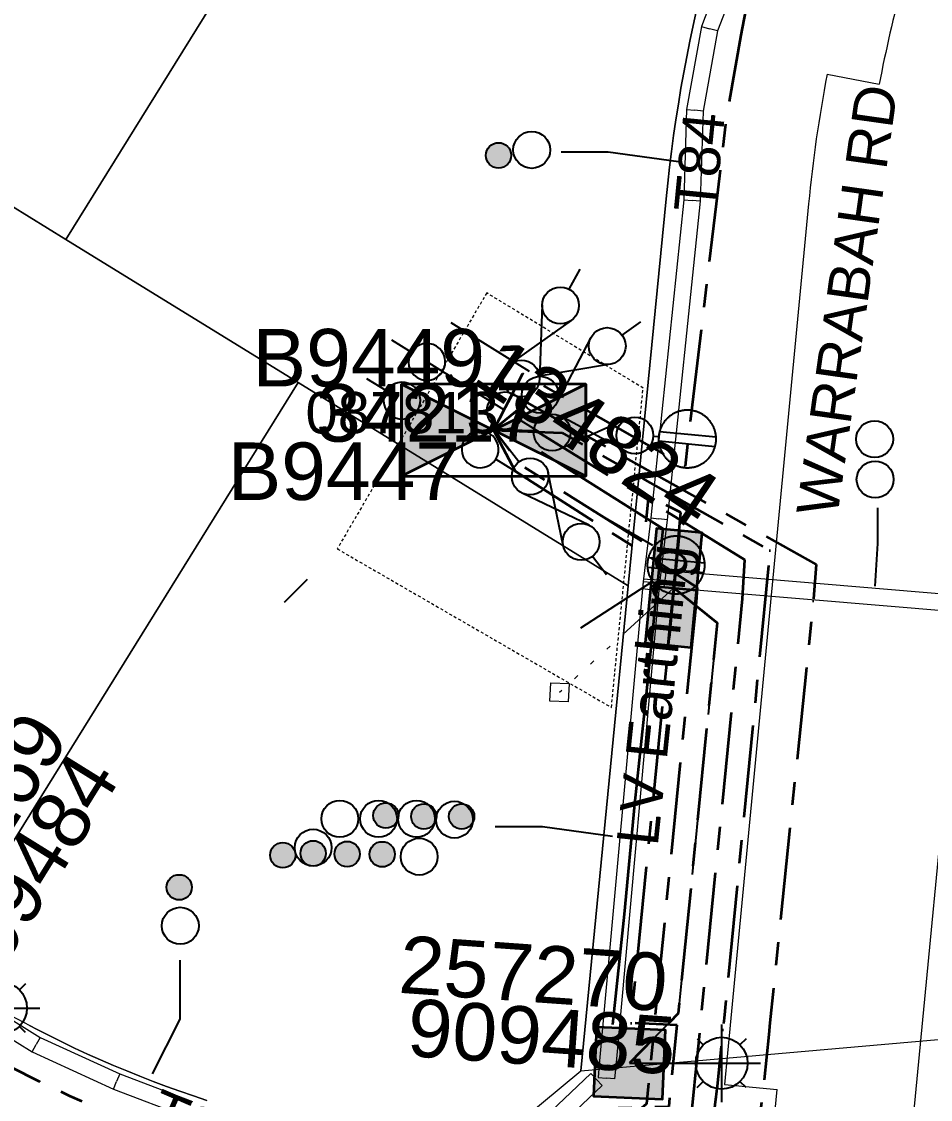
# Model space of a CAD drawing. Header units: metres. Extents: x 308278 to 310511, y 6271134 to 6272874.
# Drawn here: x 308985.35 to 309024.82, y 6271900.54 to 6271947.38 of the extents above; entities that cross this region are included whole.
import ezdxf
from ezdxf.enums import TextEntityAlignment as Align

# ---------------------------------------------------------------- set-up
doc = ezdxf.new("R2010")
doc.units = ezdxf.units.M
doc.set_wipeout_variables(frame=1)
for name, pattern in [('Cable Exist UG', [7, 4, -1, 1, -1]), ('DASHED', [19.05, 12.7, -6.35]), ('DOT', [6.35, 0, -6.35]), ('HIDDEN2', [0.1875, 0.125, -0.0625]), ('PHANTOMX2', [6.6, 3, -0.75, 0.2, -0.75, 0.2, -0.75, 0.2, -0.75])]:
    doc.linetypes.add(name, pattern=pattern)
doc.layers.get('0').update_dxf_attribs({"color": 6})
for name, color, linetype, lineweight in [('_User Miscellaneous1', 30, 'Continuous', 13), ('_User_HV_Exist', 1, 'Continuous', 35), ('_User_LV_Exist', 5, 'Continuous', 35), ('_User_SL_Exist', 4, 'Continuous', 35), ('Cadastre Land Parcels_SP_EXT', 118, 'Continuous', 15), ('Cadastre Other Property_SP_EXT', 138, 'DASHED', 15), ('Cadastre Roads_SP_EXT', 218, 'Continuous', 15), ('Mains_HV_EXT', 13, 'Continuous', 25), ('Mains_LV_EXT', 163, 'Continuous', 25), ('Mains_LV_SL_EXT', 135, 'Continuous', 25), ('Services_SP_EXT', 42, 'PHANTOMX2', 20)]:
    doc.layers.add(name, color=color, linetype=linetype, lineweight=lineweight)
doc.layers.add('Cadastre Roads_SP_NEW', color=214, linetype='Continuous', lineweight=15, transparency=0.8)
for name, color, linetype in [('Duct_SP_EXT', 30, 'Continuous'), ('Equip_HV_EXT', 7, 'Continuous'), ('Equip_LV_EXT', 7, 'Continuous'), ('Equip_SP_SL_EXT', 7, 'Continuous'), ('Sub_SP_EXT', 7, 'Continuous'), ('SupportsUG_SP_LV_EXT', 7, 'Continuous'), ('SupportsUG_SP_LV_SL_EXT', 7, 'Continuous'), ('Trench_SP_EXT', 7, 'Continuous')]:
    doc.layers.add(name, color=color, linetype=linetype)
doc.styles.add('COLUMN_LABEL', font='arial.ttf', dxfattribs={"height": 2})
doc.styles.add('iecARIAL', font='arial.ttf', dxfattribs={"height": 2})
doc.styles.add('POLE_LABEL', font='arial.ttf', dxfattribs={"height": 2})
doc.styles.add('SL_LABEL', font='arial.ttf', dxfattribs={"height": 2})
doc.styles.get("Standard").update_dxf_attribs({"font": 'arial.ttf'})
doc.styles.add('SWITCH_LABEL', font='arial.ttf', dxfattribs={"height": 2})
doc.linetypes.add('Cable E UG', pattern='A,5,-0.1,["E",Standard,S=1.5,R=0,X=0,Y=-0.75],-1.45', length=6.55)

# ---------------------------------------------------------------- blocks, each defined once
blk = doc.blocks.new('SUB_PADMOUNT_EXT')
at = {"ltscale": 10}
h = blk.add_hatch(color=256, dxfattribs=at)
h.dxf.hatch_style = 1
h.paths.add_polyline_path([(4, -2), (0, 0), (4, 2)])
h.paths.add_polyline_path([(-4, -2), (-4, 2), (0, 0)])
blk.add_line((4, 2), (-4, -2))
blk.add_lwpolyline([(-4, -2), (4, -2), (4, 2), (-4, 2)], close=True)
at = {"ltscale": 10, "flags": 128}
for points in [[(-4, -2), (-4, 2), (0, 0)], [(4, -2), (0, 0), (4, 2)]]:
    blk.add_lwpolyline(points, close=True, dxfattribs=at)
at = {"flags": 8}
blk.add_attdef('ASSET_NUM', text='', height=2.5, dxfattribs=at).set_placement((0, 5), align=Align.MIDDLE_CENTER)
for tag, flags, p in [('STREET_CODE', 9, (1.5, 0)), ('OPERATING_VOLTAGE', 9, (1.5, -0.4)), ('NO_PHASES', 9, (1.5, -0.2)), ('ORIENTATION', 9, (1.5, -0.6)), ('OWNED_BY', 9, (1.5, -0.8)), ('OPERATED_BY', 9, (1.5, -1)), ('CONSTRUCTED_VOLTAGE', 9, (1.5, -1.4)), ('MAINTAINED_BY', 9, (1.5, -1.2)), ('SECONDARY_VOLTAGE', 9, (1.5, -1.6)), ('STATE', 9, (1.5, -1.8)), ('SUBSTATION_TYPE', 9, (1.5, -2.2)), ('USAGE', 9, (1.5, -2.4)), ('PARENT', 9, (1.5, -2)), ('SUBURB', 9, (1.5, -2.8)), ('LEGEND', 9, (1.5, -2.6)), ('STREETNAME', 9, (1.5, -3)), ('LOCATION', 9, (1.5, -3.2)), ('Z', 1, (1.5, -3.6)), ('NOTES', 9, (1.5, -3.4))]:
    blk.add_attdef(tag, text='', height=0.2, dxfattribs=dict(flags=flags)).set_placement(p, align=Align.MIDDLE_LEFT)
blk = doc.blocks.new('COLUMN_EXT')
blk.add_hatch(color=256).paths.add_polyline_path([(1.5, -1.5), (1.5, 1.5), (-1.5, 1.5), (-1.5, -1.5)])
blk.add_lwpolyline([(1.5, 1.5), (-1.5, 1.5), (-1.5, -1.5), (1.5, -1.5)], close=True)
at = {"flags": 1}
blk.add_attdef('Z', (-1.813, 2.351), '', height=0.2, rotation=180, dxfattribs=at)
at = {"flags": 9}
for tag, p in [('SUBURB', (-1.813, 1.8)), ('NOTES', (-1.813, 2)), ('STREETNAME', (-1.813, 1.6)), ('LOCATION', (-1.813, 1.4)), ('LEGEND', (-1.813, 1.2)), ('USAGE', (-1.813, 1)), ('COLUMN_TYPE', (-1.813, 0.4)), ('OWNED_BY', (-1.813, 0.6)), ('STATE', (-1.813, 0.8))]:
    blk.add_attdef(tag, text='', height=0.2, rotation=180, dxfattribs=at).set_placement(p, align=Align.MIDDLE_LEFT)
for tag, style, p in [('STRUCTURE_PLANT_NUMBER', 'POLE_LABEL', (-1.813, -0.031)), ('STREET_CODE', 'COLUMN_LABEL', (-1.813, 0.2))]:
    blk.add_attdef(tag, text='', height=0.2, rotation=180, dxfattribs=dict(at, style=style)).set_placement(p, align=Align.MIDDLE_LEFT)
at = {"style": 'COLUMN_LABEL', "width": 0.9, "flags": 8}
blk.add_attdef('ASSET_NUM', text='', height=2, rotation=270, dxfattribs=at).set_placement((2, -4), align=Align.MIDDLE_LEFT)
blk = doc.blocks.new('PILLAR_EXT')
blk.add_hatch(color=256).paths.add_polyline_path([(-2.5, 1), (-2.5, -1), (2.5, -1), (2.5, 1)])
for p, q in [((0, 1), (0, -1)), ((-2.5, 0), (2.5, 0))]:
    blk.add_line(p, q)
at = {"ltscale": 10}
blk.add_line((2.5, 0), (-2.5, 0), dxfattribs=at)
blk.add_lwpolyline([(-2.5, -1), (-1.25, -1), (1.25, -1), (2.5, -1), (2.5, 1), (-2.5, 1)], close=True)
at = {"width": 0.9, "flags": 8}
blk.add_attdef('ASSET_NUM', text='', height=2, rotation=90, dxfattribs=at).set_placement((-2, 4), align=Align.MIDDLE_LEFT)
for tag, p, flags in [('OWNED_BY', (0, -0.2), 9), ('STATE', (0, -0.4), 9), ('SUPPORT_TYPE', (0, -0.6), 9), ('USAGE', (0, -0.8), 9), ('LEGEND', (0, -1), 9), ('LOCATION', (0, -1.2), 9), ('NOTES', (0, -1.4), 9), ('PARENT', (0, -1.6), 9), ('STREETNAME', (0, -1.8), 9), ('SUBURB', (0, -2), 1)]:
    blk.add_attdef(tag, p, '', height=0.2, dxfattribs=dict(flags=flags))
blk = doc.blocks.new('DUCT_EXT')
blk.add_circle((0, 0.8), 0.8)
at = {"flags": 1}
blk.add_attdef('Z', (0, 0), '', height=0.2, dxfattribs=at)
at = {"flags": 9}
for tag, p in [('DUCT_CODE', (0, 0)), ('XSECT_TYPE', (0, -0.2)), ('FB_REFERENCE', (0, -0.4)), ('STATE', (0, -0.6)), ('NOTES', (0, -0.8))]:
    blk.add_attdef(tag, text='', height=0.2, dxfattribs=at).set_placement(p, align=Align.MIDDLE_LEFT)
blk = doc.blocks.new('*U479')
at = {"transparency": 33554687, "flags": 9}
for tag, p in [('LRATECODE', (-7.4, 0)), ('LOUTREACHVOCAB', (-7.2, 0)), ('LOUTREACH', (-7, 0)), ('LANTNUMBER', (-6.6, 0)), ('LNEW', (-6.4, 0)), ('LMASTVOCAB', (-6.2, 0)), ('LMAST', (-6, 0)), ('LLAMPVOCAB', (-5.8, 0)), ('LLAMP', (-5.6, 0)), ('LEXIST', (-5.4, 0)), ('LCHARGE3PERCENT', (-5.2, 0)), ('LCHARGE3', (-5, 0)), ('LCHARGE2PERCENT', (-4.8, 0)), ('LCHARGE2', (-4.6, 0)), ('LCHARGE1PERCENT', (-4.4, 0)), ('LCHARGE1', (-4.2, 0)), ('LCATEGORY', (-4, 0)), ('LBRACKETVOCAB', (-3.8, 0)), ('LBRACKET', (-3.6, 0)), ('LKINGHEIGHT', (-3.4, 0)), ('CREPLACE', (-3.2, 0)), ('CREMOVE', (-3, 0)), ('CNUMBER', (-2.8, 0)), ('CNEW', (-2.6, 0)), ('CEXIST', (-2.4, 0)), ('USAGE', (-2.2, 0)), ('STATE', (-2, 0)), ('OWNED_BY', (-1.8, 0)), ('ORIENTATION', (-1.6, 0)), ('OPERATING_VOLTAGE', (-1.4, 0)), ('NO_PHASES', (-1.2, 0)), ('LANTERN_TYPE', (-1, 0)), ('LANTERN_PURPOSE', (-0.8, 0)), ('CONTROL_TYPE', (-0.6, 0)), ('CONSTRUCTED_VOLTAGE', (-0.4, 0))]:
    blk.add_attdef(tag, text='', height=0.001, rotation=270, dxfattribs=at).set_placement(p, align=Align.MIDDLE_LEFT)
at = {"transparency": 33554687, "style": 'SL_LABEL', "flags": 9}
blk.add_attdef('STREET_CODE', text='', height=0.001, rotation=270, dxfattribs=at).set_placement((0.001, 0), align=Align.MIDDLE_LEFT)
at = {"transparency": 33554687, "flags": 1}
blk.add_attdef('Z', (0, 0), '', height=0.001, rotation=270, dxfattribs=at)
at = {"transparency": 33554687, "width": 0.9}
blk.add_attdef('LNUMBER', text='', height=1, dxfattribs=at).set_placement((7, -1), align=Align.MIDDLE_LEFT)
at = {"transparency": 33554687, "flags": 9}
for tag, p in [('LREMOVE', (0, -7.6)), ('LREPLACE', (0, -7.8)), ('LTYPE', (0, -8)), ('LTYPEVOCAB', (0, -8.2)), ('LEGEND', (0, -8.4)), ('SUBURB', (0, -8.6)), ('STREETNAME', (0, -8.8)), ('LOCATION', (0, -9)), ('NOTES', (0, -9.2)), ('MAINTAINED_BY', (0, -9.863))]:
    blk.add_attdef(tag, text='', height=0.001, dxfattribs=at).set_placement(p, align=Align.MIDDLE_LEFT)
blk.add_attdef('OPERATED_BY', (0, -9.607), '', height=0.001, dxfattribs=at)
at = {"linetype": 'DOT', "transparency": 33554687}
blk.add_wipeout([(5.688, 0), (5.061, -1.061), (4, -1.688), (2.939, -1.061), (2.313, 0), (2.939, 1.061), (4, 1.687), (5.061, 1.061)], dxfattribs=at)
at = {"transparency": 33554687}
for p, q in [((4, 1.687), (4, 0)), ((2.939, 1.061), (3.205, 0.795)), ((5.061, 1.061), (4.795, 0.795)), ((0, 0), (4, 0)), ((4, 0), (5.688, 0)), ((4, 0), (4, -1.688)), ((2.939, -1.061), (3.205, -0.795)), ((5.061, -1.061), (4.795, -0.795))]:
    blk.add_line(p, q, dxfattribs=at)
blk.add_circle((4, 0), 1.125, dxfattribs=at)
blk = doc.blocks.new('CCP_EXT')
at = {"flags": 9}
for tag, p in [('OWNED_BY', (0, -1)), ('USAGE', (0, -1.2)), ('LEGEND', (0, -1.4)), ('STATE', (0, -1.8)), ('LIFE_SUPPORT', (0, -1.6)), ('NOTES', (0, -2))]:
    blk.add_attdef(tag, text='', height=0.2, dxfattribs=at).set_placement(p, align=Align.MIDDLE_LEFT)
at = {"transparency": 33554687}
blk.add_wipeout([(0, 0.566), (0.566, 0), (0, -0.566), (-0.566, 0)], dxfattribs=at)
blk.add_lwpolyline([(-0.566, 0), (0, 0.566), (0.566, 0), (0, -0.566), (-0.566, 0)])
at = {"flags": 1}
blk.add_attdef('Z', (0, 0), '', height=0.2, dxfattribs=at)
at = {"flags": 9}
for tag, p in [('CCP_TYPE', (0, 0)), ('CONSTRUCTED_VOLTAGE', (0, -0.2)), ('NO_PHASES', (0, -0.4)), ('OPERATING_VOLTAGE', (0, -0.6)), ('ORIENTATION', (0, -0.8))]:
    blk.add_attdef(tag, text='', height=0.2, dxfattribs=at).set_placement(p, align=Align.MIDDLE_LEFT)
blk = doc.blocks.new('LV_UG_DFUSE_CLOSED_EXT')
for points in [[(5.04, 0.726), (2.156, -0.717)], [(5.049, -0.707), (2.156, 0.717)], [(1, 0), (0, 0)], [(6.2, 0.013), (7.2, 0.013)]]:
    blk.add_lwpolyline(points)
for centre in [(1.8, 0), (5.4, 0.011)]:
    blk.add_circle(centre, 0.8)
at = {"flags": 9}
for tag, p in [('ACTUAL_STATUS', (0, 0)), ('CONSTRUCTED_VOLTAGE', (0, -0.2)), ('NO_PHASES', (0, -0.4)), ('OPERATING_VOLTAGE', (0, -0.6)), ('ORIENTATION', (0, -0.8)), ('STATE', (0, -1)), ('SWITCH_TYPE', (0, -1.2)), ('USAGE', (0, -1.4)), ('NOTES', (0, -1.6))]:
    blk.add_attdef(tag, text='', height=0.2, dxfattribs=at).set_placement(p, align=Align.MIDDLE_LEFT)
at = {"flags": 1}
blk.add_attdef('Z', (0, 0), '', height=0.2, dxfattribs=at)
blk = doc.blocks.new('LV_UG_LINKS_CLOSED_EXT')
at = {"layer": 'Equip_LV_EXT'}
for tag, flags, p in [('ACTUAL_STATUS', 9, (3, -2)), ('CONSTRUCTED_VOLTAGE', 9, (3, -2.2)), ('NO_PHASES', 9, (3, -2.4)), ('OPERATING_VOLTAGE', 9, (3, -2.6)), ('ORIENTATION', 9, (3, -2.8)), ('STATE', 9, (3, -3)), ('SWITCH_TYPE', 9, (3, -3.2)), ('OWNED_BY', 9, (3, -3.8)), ('USAGE', 9, (3, -3.4)), ('NOTES', 9, (3, -3.6)), ('OPERATED_BY', 9, (3, -4)), ('MAINTAINED_BY', 9, (3, -4.2)), ('TYPE', 9, (3, -4.6)), ('NUMBER_OF_PHASES', 9, (3, -4.4)), ('Z', 1, (3, -4.8))]:
    blk.add_attdef(tag, text='', height=0.2, dxfattribs=dict(at, flags=flags)).set_placement(p, align=Align.MIDDLE_LEFT)
at = {"transparency": 33554687}
blk.add_wipeout([(4, 1.25), (3.969, 1.25), (3.939, 1.248), (3.908, 1.247), (3.877, 1.244), (3.847, 1.241), (3.817, 1.236), (3.786, 1.232), (3.756, 1.226), (3.726, 1.22), (3.696, 1.213), (3.667, 1.205), (3.637, 1.196), (3.608, 1.187), (3.579, 1.177), (3.55, 1.166), (3.522, 1.155), (3.493, 1.143), (3.466, 1.13), (3.438, 1.117), (3.411, 1.102), (3.384, 1.088), (3.357, 1.072), (3.331, 1.056), (3.306, 1.039), (3.28, 1.022), (3.255, 1.004), (3.231, 0.985), (3.207, 0.966), (3.184, 0.947), (3.161, 0.926), (3.138, 0.905), (3.116, 0.884), (3.095, 0.862), (3.074, 0.839), (3.053, 0.816), (3.034, 0.793), (3.015, 0.769), (2.996, 0.745), (2.978, 0.72), (2.961, 0.694), (2.944, 0.669), (2.928, 0.643), (2.912, 0.616), (2.898, 0.589), (2.883, 0.562), (2.87, 0.534), (2.857, 0.507), (2.845, 0.478), (2.834, 0.45), (2.823, 0.421), (2.813, 0.392), (2.804, 0.363), (2.795, 0.333), (2.787, 0.304), (2.78, 0.274), (2.774, 0.244), (2.768, 0.214), (2.764, 0.183), (2.759, 0.153), (2.756, 0.123), (2.753, 0.092), (2.752, 0.061), (2.75, 0.031), (2.75, 0), (2.75, -0.031), (2.752, -0.061), (2.753, -0.092), (2.756, -0.123), (2.759, -0.153), (2.764, -0.183), (2.768, -0.214), (2.774, -0.244), (2.78, -0.274), (2.787, -0.304), (2.795, -0.333), (2.804, -0.363), (2.813, -0.392), (2.823, -0.421), (2.834, -0.45), (2.845, -0.478), (2.857, -0.507), (2.87, -0.534), (2.883, -0.562), (2.898, -0.589), (2.912, -0.616), (2.928, -0.643), (2.944, -0.669), (2.961, -0.694), (2.978, -0.72), (2.996, -0.745), (3.015, -0.769), (3.034, -0.793), (3.053, -0.816), (3.074, -0.839), (3.095, -0.862), (3.116, -0.884), (3.138, -0.905), (3.161, -0.926), (3.184, -0.947), (3.207, -0.966), (3.231, -0.985), (3.255, -1.004), (3.28, -1.022), (3.306, -1.039), (3.331, -1.056), (3.357, -1.072), (3.384, -1.088), (3.411, -1.102), (3.438, -1.117), (3.466, -1.13), (3.493, -1.143), (3.522, -1.155), (3.55, -1.166), (3.579, -1.177), (3.608, -1.187), (3.637, -1.196), (3.667, -1.205), (3.696, -1.213), (3.726, -1.22), (3.756, -1.226), (3.786, -1.232), (3.817, -1.236), (3.847, -1.241), (3.877, -1.244), (3.908, -1.247), (3.939, -1.248), (3.969, -1.25), (4, -1.25), (4.031, -1.25), (4.061, -1.248), (4.092, -1.247), (4.123, -1.244), (4.153, -1.241), (4.183, -1.236), (4.214, -1.232), (4.244, -1.226), (4.274, -1.22), (4.304, -1.213), (4.333, -1.205), (4.363, -1.196), (4.392, -1.187), (4.421, -1.177), (4.45, -1.166), (4.478, -1.155), (4.507, -1.143), (4.534, -1.13), (4.562, -1.117), (4.589, -1.102), (4.616, -1.088), (4.643, -1.072), (4.669, -1.056), (4.694, -1.039), (4.72, -1.022), (4.745, -1.004), (4.769, -0.985), (4.793, -0.966), (4.816, -0.947), (4.839, -0.926), (4.862, -0.905), (4.884, -0.884), (4.905, -0.862), (4.926, -0.839), (4.947, -0.816), (4.966, -0.793), (4.985, -0.769), (5.004, -0.745), (5.022, -0.72), (5.039, -0.694), (5.056, -0.669), (5.072, -0.643), (5.088, -0.616), (5.102, -0.589), (5.117, -0.562), (5.13, -0.534), (5.143, -0.507), (5.155, -0.478), (5.166, -0.45), (5.177, -0.421), (5.187, -0.392), (5.196, -0.363), (5.205, -0.333), (5.213, -0.304), (5.22, -0.274), (5.226, -0.244), (5.232, -0.214), (5.236, -0.183), (5.241, -0.153), (5.244, -0.123), (5.247, -0.092), (5.248, -0.061), (5.25, -0.031), (5.25, 0), (5.25, 0.031), (5.248, 0.061), (5.247, 0.092), (5.244, 0.123), (5.241, 0.153), (5.236, 0.183), (5.232, 0.214), (5.226, 0.244), (5.22, 0.274), (5.213, 0.304), (5.205, 0.333), (5.196, 0.363), (5.187, 0.392), (5.177, 0.421), (5.166, 0.45), (5.155, 0.478), (5.143, 0.507), (5.13, 0.534), (5.117, 0.562), (5.102, 0.589), (5.088, 0.616), (5.072, 0.643), (5.056, 0.669), (5.039, 0.694), (5.022, 0.72), (5.004, 0.745), (4.985, 0.769), (4.966, 0.793), (4.947, 0.816), (4.926, 0.839), (4.905, 0.862), (4.884, 0.884), (4.862, 0.905), (4.839, 0.926), (4.816, 0.947), (4.793, 0.966), (4.769, 0.985), (4.745, 1.004), (4.72, 1.022), (4.694, 1.039), (4.669, 1.056), (4.643, 1.072), (4.616, 1.088), (4.589, 1.102), (4.562, 1.117), (4.534, 1.13), (4.507, 1.143), (4.478, 1.155), (4.45, 1.166), (4.421, 1.177), (4.392, 1.187), (4.363, 1.196), (4.333, 1.205), (4.304, 1.213), (4.274, 1.22), (4.244, 1.226), (4.214, 1.232), (4.183, 1.236), (4.153, 1.241), (4.123, 1.244), (4.092, 1.247), (4.061, 1.248), (4.031, 1.25)], dxfattribs=at).dxf.layer = 'Equip_LV_EXT'
at = {"layer": 'Equip_LV_EXT'}
for p, q in [((3.792, 1.232), (3.792, -1.232)), ((4.208, 1.232), (4.208, -1.232))]:
    blk.add_line(p, q, dxfattribs=at)
at = {"layer": 'Equip_LV_EXT', "flags": 128}
blk.add_lwpolyline([(4, 1.25), (3.969, 1.25), (3.939, 1.248), (3.908, 1.247), (3.877, 1.244), (3.847, 1.241), (3.817, 1.236), (3.786, 1.232), (3.756, 1.226), (3.726, 1.22), (3.696, 1.213), (3.667, 1.205), (3.637, 1.196), (3.608, 1.187), (3.579, 1.177), (3.55, 1.166), (3.522, 1.155), (3.493, 1.143), (3.466, 1.13), (3.438, 1.117), (3.411, 1.102), (3.384, 1.088), (3.357, 1.072), (3.331, 1.056), (3.306, 1.039), (3.28, 1.022), (3.255, 1.004), (3.231, 0.985), (3.207, 0.966), (3.184, 0.947), (3.161, 0.926), (3.138, 0.905), (3.116, 0.884), (3.095, 0.862), (3.074, 0.839), (3.053, 0.816), (3.034, 0.793), (3.015, 0.769), (2.996, 0.745), (2.978, 0.72), (2.961, 0.694), (2.944, 0.669), (2.928, 0.643), (2.912, 0.616), (2.898, 0.589), (2.883, 0.562), (2.87, 0.534), (2.857, 0.507), (2.845, 0.478), (2.834, 0.45), (2.823, 0.421), (2.813, 0.392), (2.804, 0.363), (2.795, 0.333), (2.787, 0.304), (2.78, 0.274), (2.774, 0.244), (2.768, 0.214), (2.764, 0.183), (2.759, 0.153), (2.756, 0.123), (2.753, 0.092), (2.752, 0.061), (2.75, 0.031), (2.75, 0), (2.75, -0.031), (2.752, -0.061), (2.753, -0.092), (2.756, -0.123), (2.759, -0.153), (2.764, -0.183), (2.768, -0.214), (2.774, -0.244), (2.78, -0.274), (2.787, -0.304), (2.795, -0.333), (2.804, -0.363), (2.813, -0.392), (2.823, -0.421), (2.834, -0.45), (2.845, -0.478), (2.857, -0.507), (2.87, -0.534), (2.883, -0.562), (2.898, -0.589), (2.912, -0.616), (2.928, -0.643), (2.944, -0.669), (2.961, -0.694), (2.978, -0.72), (2.996, -0.745), (3.015, -0.769), (3.034, -0.793), (3.053, -0.816), (3.074, -0.839), (3.095, -0.862), (3.116, -0.884), (3.138, -0.905), (3.161, -0.926), (3.184, -0.947), (3.207, -0.966), (3.231, -0.985), (3.255, -1.004), (3.28, -1.022), (3.306, -1.039), (3.331, -1.056), (3.357, -1.072), (3.384, -1.088), (3.411, -1.102), (3.438, -1.117), (3.466, -1.13), (3.493, -1.143), (3.522, -1.155), (3.55, -1.166), (3.579, -1.177), (3.608, -1.187), (3.637, -1.196), (3.667, -1.205), (3.696, -1.213), (3.726, -1.22), (3.756, -1.226), (3.786, -1.232), (3.817, -1.236), (3.847, -1.241), (3.877, -1.244), (3.908, -1.247), (3.939, -1.248), (3.969, -1.25), (4, -1.25), (4.031, -1.25), (4.061, -1.248), (4.092, -1.247), (4.123, -1.244), (4.153, -1.241), (4.183, -1.236), (4.214, -1.232), (4.244, -1.226), (4.274, -1.22), (4.304, -1.213), (4.333, -1.205), (4.363, -1.196), (4.392, -1.187), (4.421, -1.177), (4.45, -1.166), (4.478, -1.155), (4.507, -1.143), (4.534, -1.13), (4.562, -1.117), (4.589, -1.102), (4.616, -1.088), (4.643, -1.072), (4.669, -1.056), (4.694, -1.039), (4.72, -1.022), (4.745, -1.004), (4.769, -0.985), (4.793, -0.966), (4.816, -0.947), (4.839, -0.926), (4.862, -0.905), (4.884, -0.884), (4.905, -0.862), (4.926, -0.839), (4.947, -0.816), (4.966, -0.793), (4.985, -0.769), (5.004, -0.745), (5.022, -0.72), (5.039, -0.694), (5.056, -0.669), (5.072, -0.643), (5.088, -0.616), (5.102, -0.589), (5.117, -0.562), (5.13, -0.534), (5.143, -0.507), (5.155, -0.478), (5.166, -0.45), (5.177, -0.421), (5.187, -0.392), (5.196, -0.363), (5.205, -0.333), (5.213, -0.304), (5.22, -0.274), (5.226, -0.244), (5.232, -0.214), (5.236, -0.183), (5.241, -0.153), (5.244, -0.123), (5.247, -0.092), (5.248, -0.061), (5.25, -0.031), (5.25, 0), (5.25, 0.031), (5.248, 0.061), (5.247, 0.092), (5.244, 0.123), (5.241, 0.153), (5.236, 0.183), (5.232, 0.214), (5.226, 0.244), (5.22, 0.274), (5.213, 0.304), (5.205, 0.333), (5.196, 0.363), (5.187, 0.392), (5.177, 0.421), (5.166, 0.45), (5.155, 0.478), (5.143, 0.507), (5.13, 0.534), (5.117, 0.562), (5.102, 0.589), (5.088, 0.616), (5.072, 0.643), (5.056, 0.669), (5.039, 0.694), (5.022, 0.72), (5.004, 0.745), (4.985, 0.769), (4.966, 0.793), (4.947, 0.816), (4.926, 0.839), (4.905, 0.862), (4.884, 0.884), (4.862, 0.905), (4.839, 0.926), (4.816, 0.947), (4.793, 0.966), (4.769, 0.985), (4.745, 1.004), (4.72, 1.022), (4.694, 1.039), (4.669, 1.056), (4.643, 1.072), (4.616, 1.088), (4.589, 1.102), (4.562, 1.117), (4.534, 1.13), (4.507, 1.143), (4.478, 1.155), (4.45, 1.166), (4.421, 1.177), (4.392, 1.187), (4.363, 1.196), (4.333, 1.205), (4.304, 1.213), (4.274, 1.22), (4.244, 1.226), (4.214, 1.232), (4.183, 1.236), (4.153, 1.241), (4.123, 1.244), (4.092, 1.247), (4.061, 1.248), (4.031, 1.25)], close=True, dxfattribs=at)
blk = doc.blocks.new('SWG_HOLEC_SU_EXT')
blk.add_line((1.8, -2), (5.8, -2))
for points in [[(1.8, -0.8, 1), (1.8, 0.8, 1)], [(5.8, -0.8, 1), (5.8, 0.8, 1)]]:
    blk.add_lwpolyline(points, format="xyb", close=True)
for points in [[(1, 0), (0, 0)], [(6.6, 0), (7.6, 0)]]:
    blk.add_lwpolyline(points)
at = {"style": 'SWITCH_LABEL', "flags": 8}
blk.add_attdef('ASSET_NUM', text='', height=2.5, rotation=179.9544, dxfattribs=at).set_placement((-2.4, 0), align=Align.MIDDLE_LEFT)
at = {"flags": 1}
blk.add_attdef('Z', (0, 0), '', height=0.2, dxfattribs=at)
at = {"flags": 9}
for tag, p in [('ACTUAL_STATUS', (0, -0.4)), ('OPERATING_VOLTAGE', (0, -1)), ('CONSTRUCTED_VOLTAGE', (0, -0.6)), ('NO_PHASES', (0, -0.8)), ('ORIENTATION', (0, -1.2)), ('OWNED_BY', (0, -1.4)), ('STATE', (0, -1.8)), ('PARENT', (0, -1.6)), ('SWITCH_TYPE', (0, -2)), ('USAGE', (0, -2.2)), ('LOCATION', (0, -2.4)), ('STREETNAME', (0, -2.6)), ('SUBURB', (0, -2.8)), ('NOTES', (0, -3))]:
    blk.add_attdef(tag, text='', height=0.2, dxfattribs=at).set_placement(p, align=Align.MIDDLE_LEFT)
at = {"style": 'SWITCH_LABEL', "flags": 9}
blk.add_attdef('STREET_CODE', text='', height=0.2, dxfattribs=at).set_placement((0, -0.2), align=Align.MIDDLE_LEFT)
blk = doc.blocks.new('CABLE_LARGE_EXT')
h = blk.add_hatch(color=256)
edge = h.paths.add_edge_path()
edge.add_arc((0, 0.55), 0.55, 0, 360)
blk.add_circle((0, 0.55), 0.55)
at = {"flags": 1}
blk.add_attdef('Z', (0, 0), '', height=0.2, dxfattribs=at)
at = {"flags": 9}
for tag, p in [('COND_CODE', (0, 0)), ('STATE', (0, -0.4)), ('FB_REFERENCE', (0, -0.2)), ('XSECT_SIZE', (0, -0.6)), ('NOTES', (0, -0.8))]:
    blk.add_attdef(tag, text='', height=0.2, dxfattribs=at).set_placement(p, align=Align.MIDDLE_LEFT)

msp = doc.modelspace()

# ---------------------------------------------------------------- linework, layer by layer
at = {"layer": '_User Miscellaneous1'}
for p, q in [((309016.171, 6271950.513), (309014.876, 6271947.163)), ((309016.86, 6271950.298), (309015.573, 6271946.968)), ((309014.876, 6271947.163), (309014.234, 6271943.56)), ((309014.876, 6271947.163), (309015.225, 6271947.065)), ((309015.573, 6271946.968), (309015.225, 6271947.065)), ((309015.573, 6271946.968), (309014.952, 6271943.485)), ((309014.234, 6271943.56), (309014.111, 6271939.628)), ((309014.234, 6271943.56), (309014.593, 6271943.522)), ((309014.952, 6271943.485), (309014.593, 6271943.522)), ((309014.952, 6271943.485), (309014.83, 6271939.579)), ((309014.111, 6271939.628), (309014.471, 6271939.604)), ((309014.83, 6271939.579), (309014.471, 6271939.604)), ((309012.674, 6271925.807), (309013.032, 6271925.77)), ((309012.675, 6271925.813), (309013.032, 6271925.77)), ((309013.39, 6271925.732), (309013.032, 6271925.77)), ((309013.39, 6271925.727), (309013.032, 6271925.77)), ((308989.617, 6271901.653), (308989.478, 6271901.321)), ((308989.617, 6271901.653), (308992.776, 6271900.448)), ((308989.339, 6271900.989), (308989.478, 6271901.321)), ((308989.339, 6271900.989), (308992.548, 6271899.765))]:
    msp.add_line(p, q, dxfattribs=at)
at = {"layer": '_User_HV_Exist', "linetype": 'Cable E UG'}
for points in [[(309011.991, 6271913.37), (309012.49, 6271918.145)], [(309011.532, 6271908.592), (309011.991, 6271913.37)]]:
    msp.add_lwpolyline(points, dxfattribs=at)
at = {"layer": 'Cadastre Land Parcels_SP_EXT', "linetype": 'Continuous'}
for points in [[(309003.115, 6271963.434), (308987.547, 6271973.024), (308971.698, 6271947.498), (308984.078, 6271939.871), (308987.267, 6271937.907), (309003.115, 6271963.434)], [(309013.343, 6271939.668), (309013.415, 6271940.358), (309013.492, 6271941.046), (309013.578, 6271941.735), (309013.67, 6271942.422), (309013.77, 6271943.108), (309013.877, 6271943.793), (309013.991, 6271944.477), (309014.113, 6271945.159), (309014.241, 6271945.84), (309014.377, 6271946.52), (309014.519, 6271947.199), (309014.668, 6271947.877), (309014.826, 6271948.553), (309014.99, 6271949.228), (309015.16, 6271949.899), (309015.339, 6271950.57), (309015.523, 6271951.238), (309013.333, 6271957.14), (309003.115, 6271963.434), (308987.267, 6271937.907), (308997.365, 6271931.687), (309011.703, 6271922.853), (309013.343, 6271939.668)], [(308997.365, 6271931.687), (308987.267, 6271937.907), (308984.078, 6271939.871), (308968.24, 6271914.363), (308981.527, 6271906.181), (308997.365, 6271931.687)]]:
    msp.add_lwpolyline(points, close=True, dxfattribs=at)
for points in [[(309005.285, 6271898.164), (309009.648, 6271901.776), (309009.648, 6271901.776), (309011.703, 6271922.853), (308997.365, 6271931.687), (308981.527, 6271906.181)], [(308984.901, 6271904.176), (308985.444, 6271903.883), (308985.992, 6271903.595), (308986.543, 6271903.315), (308987.098, 6271903.041), (308987.655, 6271902.774), (308988.216, 6271902.514), (308988.78, 6271902.262), (308989.348, 6271902.016), (308989.919, 6271901.778), (308990.492, 6271901.546), (308991.069, 6271901.322), (308991.648, 6271901.105), (308992.23, 6271900.894), (308992.814, 6271900.692), (308993.402, 6271900.497)]]:
    msp.add_lwpolyline(points, dxfattribs=at)
at = {"layer": 'Cadastre Roads_SP_NEW'}
for p, q in [((309020.339, 6271945.088), (309022.598, 6271944.654)), ((309017.739, 6271896.493), (309018.166, 6271900.972))]:
    msp.add_line(p, q, dxfattribs=at)
for radius, start, end in [(57.968, 164.65753, 169.12886), (60.268, 169.12886, 174.54495)]:
    msp.add_arc((309079.526, 6271933.721), radius, start, end, dxfattribs=at)
at = {"layer": 'Duct_SP_EXT'}
for points in [[(309008.781, 6271941.715), (309010.835, 6271941.715), (309013.877, 6271941.293)], [(309022.525, 6271926.25), (309022.525, 6271924.691), (309022.411, 6271922.847)], [(308997.748, 6271923.139), (308996.759, 6271922.136)], [(309005.927, 6271912.407), (309007.981, 6271912.407), (309011.023, 6271911.985)], [(308992.217, 6271906.597), (308992.217, 6271904.031), (308991.027, 6271901.647)]]:
    msp.add_lwpolyline(points, dxfattribs=at)
at = {"layer": 'Mains_HV_EXT', "linetype": 'Cable E UG'}
for points in [[(309011.991, 6271913.37), (309012.49, 6271918.145)], [(309011.532, 6271908.592), (309011.991, 6271913.37)]]:
    msp.add_lwpolyline(points, dxfattribs=at)
at = {"layer": 'Trench_SP_EXT', "linetype": 'Cable Exist UG'}
for points in [[(309010.144, 6271926.127), (309012.752, 6271924.618)], [(309012.705, 6271923.022), (309009.62, 6271921.015)]]:
    msp.add_lwpolyline(points, dxfattribs=at)

# ---------------------------------------------------------------- block references
at = {"layer": '_User Miscellaneous1'}
ref = msp.add_blockref('SUB_PADMOUNT_EXT', (309005.851, 6271929.623), dxfattribs=at)
ref.add_attrib('ASSET_NUM', '34217', dxfattribs={"layer": '0', "height": 2.5}).set_placement((309007.851, 6271930.373), align=Align.MIDDLE_RIGHT)
at = {"layer": '_User_HV_Exist'}
ref = msp.add_blockref('SUB_PADMOUNT_EXT', (309005.851, 6271929.623), dxfattribs=at)
ref.add_attrib('ASSET_NUM', '34217', dxfattribs={"layer": '0', "height": 2.5}).set_placement((309007.851, 6271930.373), align=Align.MIDDLE_RIGHT)
at = {"layer": '_User_LV_Exist'}
ref = msp.add_blockref('SUB_PADMOUNT_EXT', (309005.851, 6271929.623), dxfattribs=at)
ref.add_attrib('ASSET_NUM', '34217', dxfattribs={"layer": '0', "height": 2.5}).set_placement((309007.851, 6271930.373), align=Align.MIDDLE_RIGHT)
at = {"layer": 'Duct_SP_EXT'}
for name, p in [('DUCT_EXT', (309007.507, 6271940.998)), ('CABLE_LARGE_EXT', (309006.068, 6271941.012)), ('DUCT_EXT', (308999.173, 6271911.935)), ('DUCT_EXT', (309000.858, 6271911.935)), ('CABLE_LARGE_EXT', (309001.172, 6271912.327)), ('DUCT_EXT', (309002.505, 6271911.935)), ('CABLE_LARGE_EXT', (309002.818, 6271912.288)), ('DUCT_EXT', (309004.151, 6271911.896)), ('CABLE_LARGE_EXT', (309004.464, 6271912.288)), ('DUCT_EXT', (308998.015, 6271910.682)), ('DUCT_EXT', (309002.622, 6271910.289)), ('CABLE_LARGE_EXT', (308996.695, 6271910.604)), ('CABLE_LARGE_EXT', (308998.015, 6271910.682)), ('CABLE_LARGE_EXT', (308999.491, 6271910.653)), ('CABLE_LARGE_EXT', (309001.015, 6271910.641)), ('CABLE_LARGE_EXT', (308992.198, 6271909.207)), ('DUCT_EXT', (308992.244, 6271907.288))]:
    msp.add_blockref(name, p, dxfattribs=at)
at = {"layer": 'Duct_SP_EXT', "rotation": 90.01278669449933}
for p in [(309023.201, 6271929.234), (309023.221, 6271927.48)]:
    msp.add_blockref('DUCT_EXT', p, dxfattribs=at)
at = {"layer": 'Equip_HV_EXT'}
ref = msp.add_blockref('SWG_HOLEC_SU_EXT', (309007.877, 6271929.52), dxfattribs=dict(at, rotation=148.0683667921497))
ref.add_attrib('ASSET_NUM', 'B9449', dxfattribs={"layer": '0', "height": 2.5, "style": 'SWITCH_LABEL'}).set_placement((309005.478, 6271930.77), align=Align.BOTTOM_RIGHT)
ref = msp.add_blockref('SWG_HOLEC_SU_EXT', (309006.795, 6271927.837), dxfattribs=dict(at, rotation=148.0683667921497))
ref.add_attrib('ASSET_NUM', 'B9447', dxfattribs={"layer": '0', "height": 2.5, "style": 'SWITCH_LABEL'}).set_placement((309004.396, 6271929.087), align=Align.TOP_RIGHT)
at = {"layer": 'Equip_LV_EXT'}
for p, rotation in [((309006.192, 6271930.288), 61.53355945826829), ((309006.418, 6271930.108), 35.8276370472582), ((309006.593, 6271929.594), 357.7482193718835), ((309006.336, 6271929.033), 307.8081085843315)]:
    msp.add_blockref('LV_UG_DFUSE_CLOSED_EXT', p, dxfattribs=dict(at, rotation=rotation))
at = {"layer": 'Sub_SP_EXT'}
ref = msp.add_blockref('SUB_PADMOUNT_EXT', (309005.851, 6271929.623), dxfattribs=at)
ref.add_attrib('ASSET_NUM', '34217', dxfattribs={"layer": '0', "height": 2.5}).set_placement((309007.851, 6271930.373), align=Align.MIDDLE_RIGHT)
at = {"layer": 'SupportsUG_SP_LV_EXT'}
ref = msp.add_blockref('PILLAR_EXT', (309013.68, 6271922.768), dxfattribs=dict(at, rotation=84.43463723922034))
ref.add_attrib('ASSET_NUM', '134824', dxfattribs={"layer": '0', "height": 2.5, "rotation": 326.0208, "style": 'iecARIAL'}).set_placement((309015.18, 6271926.268), align=Align.MIDDLE_RIGHT)
at = {"layer": 'SupportsUG_SP_LV_SL_EXT'}
ref = msp.add_blockref('COLUMN_EXT', (308980.459, 6271904.509), dxfattribs=dict(at, rotation=327.1428225233873))
ref.add_attrib('ASSET_NUM', '909484', dxfattribs={"layer": '0', "height": 2.5, "rotation": 58.1153, "style": 'COLUMN_LABEL'}).set_placement((308982.459, 6271905.259), align=Align.MIDDLE_LEFT)
ref = msp.add_blockref('COLUMN_EXT', (309011.756, 6271902.115), dxfattribs=dict(at, rotation=87.36221958028032))
ref.add_attrib('ASSET_NUM', '909485', dxfattribs={"layer": '0', "height": 2.5, "rotation": 355.9884, "style": 'COLUMN_LABEL'}).set_placement((309013.756, 6271902.865), align=Align.MIDDLE_RIGHT)

# ---------------------------------------------------------------- texts
at = {"layer": 'Cadastre Other Property_SP_EXT'}
msp.add_text('087813', height=1.8, dxfattribs=at).set_placement((308997.682, 6271929.484))
at = {"layer": 'Cadastre Roads_SP_EXT'}
msp.add_text('WARRABAH RD', height=1.8, rotation=81.9859, dxfattribs=at).set_placement((309020.779, 6271925.809))
at = {"layer": 'Mains_LV_EXT'}
for rotation, p in [(84.3308, (309015.471, 6271939.025)), (336.6745, (308990.7, 6271899.373))]:
    msp.add_text('T84', height=1.8, rotation=rotation, dxfattribs=at).set_placement(p)

# ---------------------------------------------------------------- next in the draw order: block references
at = {"layer": 'Equip_SP_SL_EXT'}
ref = msp.add_blockref('*U479', (308980.459, 6271904.509), dxfattribs=at)
ref.add_attrib('ASSET_NUM', '257269', dxfattribs={"layer": '0', "height": 2.5, "rotation": 58.1153, "style": 'iecARIAL'}).set_placement((308981.959, 6271906.009), align=Align.BOTTOM_LEFT)
ref = msp.add_blockref('*U479', (309011.756, 6271902.115), dxfattribs=at)
ref.add_attrib('ASSET_NUM', '257270', dxfattribs={"layer": '0', "height": 2.5, "rotation": 355.9884, "style": 'iecARIAL'}).set_placement((309013.256, 6271903.615), align=Align.BOTTOM_RIGHT)
at = {"layer": 'Services_SP_EXT', "rotation": 42.43463698411034}
msp.add_blockref('CCP_EXT', (309008.716, 6271918.228), dxfattribs=at)

# ---------------------------------------------------------------- next in the draw order: linework, layer by layer
at = {"layer": '_User Miscellaneous1'}
for p, q in [((308984.891, 6271904.035), (308986.153, 6271903.238)), ((308984.51, 6271903.424), (308985.809, 6271902.604)), ((308986.153, 6271903.238), (308985.981, 6271902.921)), ((308986.153, 6271903.238), (308989.617, 6271901.653)), ((308985.809, 6271902.604), (308985.981, 6271902.921)), ((308985.809, 6271902.604), (308989.339, 6271900.989)), ((309010.444, 6271902.058), (309010.392, 6271901.498)), ((309010.444, 6271902.058), (309010.802, 6271902.025)), ((309006.14, 6271897.948), (309010.078, 6271901.665)), ((309010.078, 6271901.665), (309010.325, 6271901.403)), ((309011.161, 6271901.992), (309010.802, 6271902.025)), ((309011.161, 6271901.992), (309011.109, 6271901.432)), ((309006.634, 6271897.425), (309010.572, 6271901.141)), ((309010.572, 6271901.141), (309010.325, 6271901.403)), ((309010.392, 6271901.498), (309010.751, 6271901.465)), ((309011.109, 6271901.432), (309010.751, 6271901.465))]:
    msp.add_line(p, q, dxfattribs=at)
at = {"layer": '_User_HV_Exist', "linetype": 'Cable E UG'}
msp.add_lwpolyline([(309011.028, 6271903.8), (309011.532, 6271908.592)], dxfattribs=at)
at = {"layer": 'Cadastre Other Property_SP_EXT', "linetype": 'HIDDEN2'}
msp.add_lwpolyline([(309012.347, 6271931.452), (309005.556, 6271935.586), (308999.06, 6271924.464), (309010.969, 6271917.575), (309012.347, 6271931.452)], close=True, dxfattribs=at)
at = {"layer": 'Cadastre Roads_SP_EXT', "linetype": 'Continuous'}
for points in [[(309032.635, 6271946.546), (309015.523, 6271951.238), (309015.339, 6271950.57), (309015.16, 6271949.899), (309014.99, 6271949.227), (309014.826, 6271948.553), (309014.668, 6271947.877), (309014.519, 6271947.199), (309014.377, 6271946.52), (309014.241, 6271945.84), (309014.113, 6271945.159), (309013.991, 6271944.477), (309013.877, 6271943.793), (309013.771, 6271943.108), (309013.67, 6271942.422), (309013.578, 6271941.735), (309013.492, 6271941.046), (309013.415, 6271940.358), (309013.344, 6271939.668), (309011.703, 6271922.853), (309009.648, 6271901.776), (309027.642, 6271903.36)], [(308993.402, 6271900.497), (308992.814, 6271900.692), (308992.23, 6271900.894), (308991.648, 6271901.105), (308991.069, 6271901.322), (308990.493, 6271901.546), (308989.919, 6271901.778), (308989.348, 6271902.016), (308988.78, 6271902.262), (308988.216, 6271902.514), (308987.655, 6271902.774), (308987.098, 6271903.04), (308986.543, 6271903.315), (308985.992, 6271903.595), (308985.444, 6271903.883), (308984.901, 6271904.176)]]:
    msp.add_lwpolyline(points, dxfattribs=at)
at = {"layer": 'Cadastre Roads_SP_NEW'}
for p, q in [((309019.531, 6271939.451), (309015.877, 6271901.191)), ((309027.793, 6271938.662), (309015.948, 6271814.628)), ((309015.877, 6271901.191), (309018.166, 6271900.972))]:
    msp.add_line(p, q, dxfattribs=at)
msp.add_arc((309009.331, 6271948.327), 56, 238.2247, 264.5449, dxfattribs=at)
at = {"layer": 'Mains_HV_EXT', "linetype": 'Cable E UG'}
msp.add_lwpolyline([(309011.028, 6271903.8), (309011.532, 6271908.592)], dxfattribs=at)

# ---------------------------------------------------------------- next in the draw order: block references
at = {"layer": '_User_SL_Exist'}
ref = msp.add_blockref('COLUMN_EXT', (308980.459, 6271904.509), dxfattribs=dict(at, rotation=327.1428225233873))
ref.add_attrib('ASSET_NUM', '909484', dxfattribs={"layer": '0', "height": 2.5, "rotation": 58.1153, "style": 'COLUMN_LABEL'}).set_placement((308982.459, 6271905.259), align=Align.MIDDLE_LEFT)
ref = msp.add_blockref('COLUMN_EXT', (309011.756, 6271902.115), dxfattribs=dict(at, rotation=87.36221958028032))
ref.add_attrib('ASSET_NUM', '909485', dxfattribs={"layer": '0', "height": 2.5, "rotation": 355.9884, "style": 'COLUMN_LABEL'}).set_placement((309013.756, 6271902.865), align=Align.MIDDLE_RIGHT)

# ---------------------------------------------------------------- next in the draw order: block references
at = {"layer": 'Equip_LV_EXT', "rotation": 84.43463723922034}
for p in [(309013.88, 6271925.259), (309013.389, 6271919.782)]:
    msp.add_blockref('LV_UG_LINKS_CLOSED_EXT', p, dxfattribs=at)

# ---------------------------------------------------------------- next in the draw order: linework, layer by layer
at = {"layer": '_User Miscellaneous1'}
for p, q in [((309014.111, 6271939.628), (309012.674, 6271925.807)), ((309014.83, 6271939.579), (309013.39, 6271925.732)), ((309012.675, 6271925.813), (309012.358, 6271923.168)), ((309013.39, 6271925.727), (309013.074, 6271923.09)), ((309012.358, 6271923.168), (309012.315, 6271922.737)), ((309012.358, 6271923.168), (309012.716, 6271923.129)), ((309013.074, 6271923.09), (309012.716, 6271923.129)), ((309013.267, 6271922.801), (309013.297, 6271923.159)), ((309013.327, 6271923.518), (309013.297, 6271923.159)), ((309013.327, 6271923.518), (309028.645, 6271922.235)), ((309012.346, 6271923.052), (309010.444, 6271902.058)), ((309013.063, 6271922.987), (309011.161, 6271901.992)), ((309012.315, 6271922.737), (309012.673, 6271922.702)), ((309012.346, 6271923.052), (309012.705, 6271923.02)), ((309013.031, 6271922.666), (309012.673, 6271922.702)), ((309013.063, 6271922.987), (309012.705, 6271923.02)), ((309013.074, 6271923.09), (309013.031, 6271922.666)), ((309013.267, 6271922.801), (309028.585, 6271921.517))]:
    msp.add_line(p, q, dxfattribs=at)
at = {"layer": '_User_HV_Exist', "linetype": 'Cable Exist UG'}
for points in [[(309005.851, 6271929.623), (309006.795, 6271927.837), (309014.691, 6271922.792), (309014.645, 6271922.146), (309014.645, 6271922.146), (309012.491, 6271900.343), (309011.607, 6271899.575), (309011.607, 6271899.575), (309007.225, 6271895.868), (309005.626, 6271894.559), (309004.801, 6271884.656), (309004.801, 6271884.656), (309008.02, 6271880.414), (309008.887, 6271879.331), (309008.887, 6271879.331), (309010.32, 6271877.59), (309010.32, 6271877.59), (309004.285, 6271817.481), (308997.977, 6271812.001), (308995.272, 6271812.793), (308995.272, 6271812.793), (308981.542, 6271814.414), (308877.314, 6271828.392)], [(309044.054, 6271792.496), (309043.203, 6271792.609), (309044.681, 6271804.274), (309022.27, 6271807.533), (309018.313, 6271813.505), (309015.968, 6271817.728), (309006.6, 6271818.821), (309006.6, 6271818.821), (309009.339, 6271846.608), (309012.306, 6271878.31), (309010.448, 6271880.581), (309009.581, 6271881.663), (309007.088, 6271884.67), (309007.648, 6271893.629), (309008.495, 6271894.323), (309013.202, 6271898.298), (309014.409, 6271899.442), (309016.669, 6271922.295), (309016.768, 6271923.988), (309007.722, 6271929.579), (309005.851, 6271929.623)]]:
    msp.add_lwpolyline(points, dxfattribs=at)
at = {"layer": '_User_HV_Exist', "linetype": 'Cable E UG'}
msp.add_lwpolyline([(309012.49, 6271918.145), (309013.217, 6271925.328), (309007.931, 6271928.661)], dxfattribs=at)
at = {"layer": '_User_LV_Exist', "linetype": 'Cable Exist UG', "flags": 128}
for points in [[(308988.506, 6271974.777), (308992.31, 6271972.42), (308992.31, 6271972.42), (309002.677, 6271966.056), (309003.722, 6271967.762), (309003.722, 6271967.762), (309005.14, 6271966.883), (309006.515, 6271966.032), (309006.515, 6271966.032), (309016.551, 6271959.857), (309019.745, 6271951.405), (309019.394, 6271950.151), (309019.394, 6271950.151, 0.009116), (309018.823, 6271947.954), (309018.823, 6271947.954), (309016.916, 6271948.52), (309016.916, 6271948.52), (309016.597, 6271946.784), (309015.978, 6271943.316), (309015.514, 6271939.453), (309014.166, 6271928.065), (309007.107, 6271932.073), (309005.851, 6271929.623)], [(309005.851, 6271929.623), (309008.825, 6271929.506), (309017.855, 6271924.391), (309017.855, 6271924.391), (309015.862, 6271904.074), (309015.812, 6271903.567), (309015.812, 6271903.567), (309015.58, 6271901.241), (309015.196, 6271898.244), (309011.385, 6271898.171), (309006.542, 6271894.025), (309004.677, 6271894.153), (309004.539, 6271893.281), (309004.41, 6271891.963), (309004.41, 6271891.963), (309003.546, 6271882.472), (309003.546, 6271882.472), (309003.027, 6271882.519), (309003.027, 6271882.519, -0.04289), (308991.943, 6271884.547), (308991.943, 6271884.547), (308987.903, 6271885.611), (308982.58, 6271887.681), (308980.189, 6271888.789)], [(308967.173, 6271912.719), (308968.254, 6271912.049), (308968.254, 6271912.049), (308978.646, 6271905.631), (308978.338, 6271903.439), (308978.338, 6271903.439), (308980.599, 6271901.948), (308982.3, 6271903.374), (308982.3, 6271903.374, 0.110939), (309004.132, 6271896.285), (309004.132, 6271896.285), (309005.949, 6271896.112), (309010.675, 6271900.163), (309013.478, 6271900.231), (309013.478, 6271900.231), (309013.589, 6271901.432), (309013.821, 6271903.765), (309011.82, 6271903.856), (309011.82, 6271903.856), (309013.7, 6271922.751)]]:
    msp.add_lwpolyline(points, format="xyb", dxfattribs=at)
for points in [[(309005.679, 6271929.5), (309007.289, 6271930.825), (309019.865, 6271923.787), (309019.739, 6271922.209), (309019.739, 6271922.209), (309017.852, 6271903.876), (309017.802, 6271903.369), (309017.568, 6271901.015), (309016.96, 6271896.278), (309012.367, 6271896.385), (309007.209, 6271891.975), (309006.426, 6271892.028), (309006.399, 6271891.753), (309005.583, 6271882.582), (309005.583, 6271882.582), (309009.277, 6271877.284), (309006.532, 6271849.429), (309008.588, 6271849.125), (309005.385, 6271817.016), (308998.49, 6271811.033), (308996.588, 6271811.263), (308996.588, 6271811.263), (308993.604, 6271811.707), (308993.877, 6271813.688), (308993.877, 6271813.688), (308967.231, 6271817.263)], [(309013.68, 6271922.768), (309013.979, 6271926.042), (309012.572, 6271926.767), (309012.37, 6271924.746), (309007.022, 6271928.125), (309005.858, 6271929.665)]]:
    msp.add_lwpolyline(points, dxfattribs=at)
at = {"layer": '_User_SL_Exist', "linetype": 'Cable Exist UG', "flags": 128}
msp.add_lwpolyline([(309013.7, 6271922.751), (309015.561, 6271921.254), (309015.561, 6271921.254), (309013.872, 6271904.272), (309011.756, 6271902.115)], dxfattribs=at)
at = {"layer": 'Mains_HV_EXT', "linetype": 'Cable Exist UG'}
for points in [[(309005.851, 6271929.623), (309006.795, 6271927.837), (309014.691, 6271922.792), (309014.645, 6271922.146), (309014.645, 6271922.146), (309012.491, 6271900.343), (309011.607, 6271899.575), (309011.607, 6271899.575), (309007.225, 6271895.868), (309005.626, 6271894.559), (309004.801, 6271884.656), (309004.801, 6271884.656), (309008.02, 6271880.414), (309008.887, 6271879.331), (309008.887, 6271879.331), (309010.32, 6271877.59), (309010.32, 6271877.59), (309004.285, 6271817.481), (308997.977, 6271812.001), (308995.272, 6271812.793), (308995.272, 6271812.793), (308981.542, 6271814.414), (308877.314, 6271828.392)], [(309044.054, 6271792.496), (309043.203, 6271792.609), (309044.681, 6271804.274), (309022.27, 6271807.533), (309018.313, 6271813.505), (309015.968, 6271817.728), (309006.6, 6271818.821), (309006.6, 6271818.821), (309009.339, 6271846.608), (309012.306, 6271878.31), (309010.448, 6271880.581), (309009.581, 6271881.663), (309007.088, 6271884.67), (309007.648, 6271893.629), (309008.495, 6271894.323), (309013.202, 6271898.298), (309014.409, 6271899.442), (309016.669, 6271922.295), (309016.768, 6271923.988), (309007.722, 6271929.579), (309005.851, 6271929.623)]]:
    msp.add_lwpolyline(points, dxfattribs=at)
at = {"layer": 'Mains_HV_EXT', "linetype": 'Cable E UG'}
msp.add_lwpolyline([(309012.49, 6271918.145), (309013.217, 6271925.328), (309007.931, 6271928.661)], dxfattribs=at)
at = {"layer": 'Mains_LV_SL_EXT', "linetype": 'Cable Exist UG'}
msp.add_lwpolyline([(309013.7, 6271922.751), (309015.561, 6271921.254), (309015.561, 6271921.254), (309013.872, 6271904.272), (309011.756, 6271902.115)], dxfattribs=at)
at = {"layer": 'Services_SP_EXT'}
msp.add_lwpolyline([(309013.68, 6271922.768), (309008.716, 6271918.228)], dxfattribs=at)

# ---------------------------------------------------------------- next in the draw order: block references
at = {"layer": '_User_LV_Exist'}
ref = msp.add_blockref('PILLAR_EXT', (309013.68, 6271922.768), dxfattribs=dict(at, rotation=84.43463723922034))
ref.add_attrib('ASSET_NUM', '134824', dxfattribs={"layer": '0', "height": 2.5, "rotation": 326.0208, "style": 'iecARIAL'}).set_placement((309015.18, 6271926.268), align=Align.MIDDLE_RIGHT)

# ---------------------------------------------------------------- next in the draw order: texts
at = {"layer": 'Mains_HV_EXT'}
msp.add_text('LV Earthing', height=1.8, rotation=84.0397, dxfattribs=at).set_placement((309012.977, 6271911.507))

doc.saveas('drawing.dxf')
